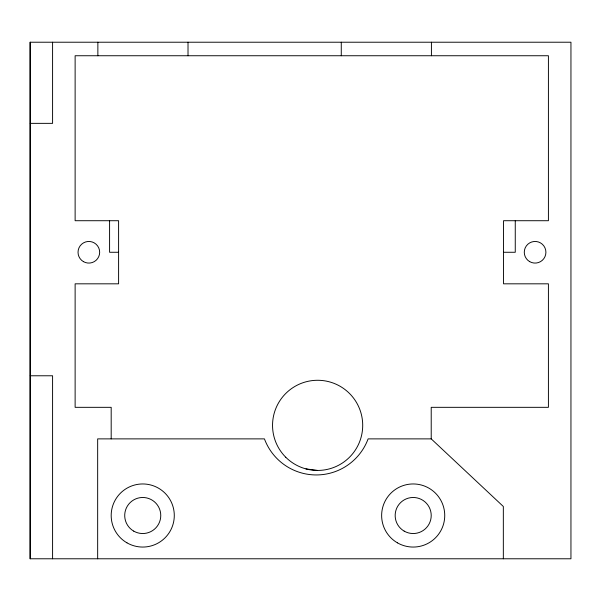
<?xml version="1.0" encoding="UTF-8"?>
<svg xmlns="http://www.w3.org/2000/svg" width="601" height="601" viewBox="0 0 601 601"><rect width="100%" height="100%" fill="white"/><g stroke="black" fill="none" stroke-linecap="round" stroke-linejoin="round"><path stroke-width="0.9" d="M30.155 558.78L30.05 42.22L570.95 42.22L570.95 558.78L30.155 558.78L30.253 42.22M30.253 123.355L52.587 123.355L52.587 42.22M118.6 252.27L109.585 252.27L109.585 220.717M503.54 252.27L515.26 252.27L515.26 220.717M30.253 375.775L52.587 375.775L52.587 558.78M503.337 558.78L503.337 506.493L431.217 438.88L368.113 438.88A55.284 55.284 0 0 1 264.44 438.88L97.662 438.88L97.662 558.78M305.962 468.9L317.628 470.433M431.42 42.22L431.42 55.743M431.217 438.88L431.217 407.328L548.413 407.328L548.413 283.822L503.54 283.822L503.54 220.717L548.413 220.717L548.413 55.743L75.125 55.743L75.125 220.717L118.6 220.717L118.6 283.822L75.125 283.822L75.125 407.328L111.185 407.328L111.185 438.88M341.27 42.22L341.27 55.743M188.015 42.22L188.015 55.743M97.865 42.22L97.865 55.743M133.722 531.119A18.03 18.03 0 0 0 160.767 515.508A18.03 18.03 0 0 0 133.722 499.897A18.03 18.03 0 0 0 133.722 531.119M404.173 531.119A18.03 18.03 0 0 0 431.217 515.508A18.03 18.03 0 0 0 404.173 499.897A18.03 18.03 0 0 0 404.173 531.119M529.684 261.638A10.818 10.818 0 0 0 545.911 252.27A10.818 10.818 0 0 0 529.684 242.902A10.818 10.818 0 0 0 529.684 261.638M83.441 261.638A10.818 10.818 0 0 0 99.668 252.27A10.818 10.818 0 0 0 83.441 242.902A10.818 10.818 0 0 0 83.441 261.638M285.753 457.233A45.075 45.075 0 0 0 361.171 437.025A45.075 45.075 0 0 0 305.962 381.815A45.075 45.075 0 0 0 285.753 457.233M126.961 542.831A31.552 31.552 0 0 0 174.29 515.508A31.552 31.552 0 0 0 126.961 488.185A31.552 31.552 0 0 0 126.961 542.831M397.411 542.831A31.552 31.552 0 0 0 444.74 515.508A31.552 31.552 0 0 0 397.411 488.185A31.552 31.552 0 0 0 397.411 542.831"/></g></svg>
